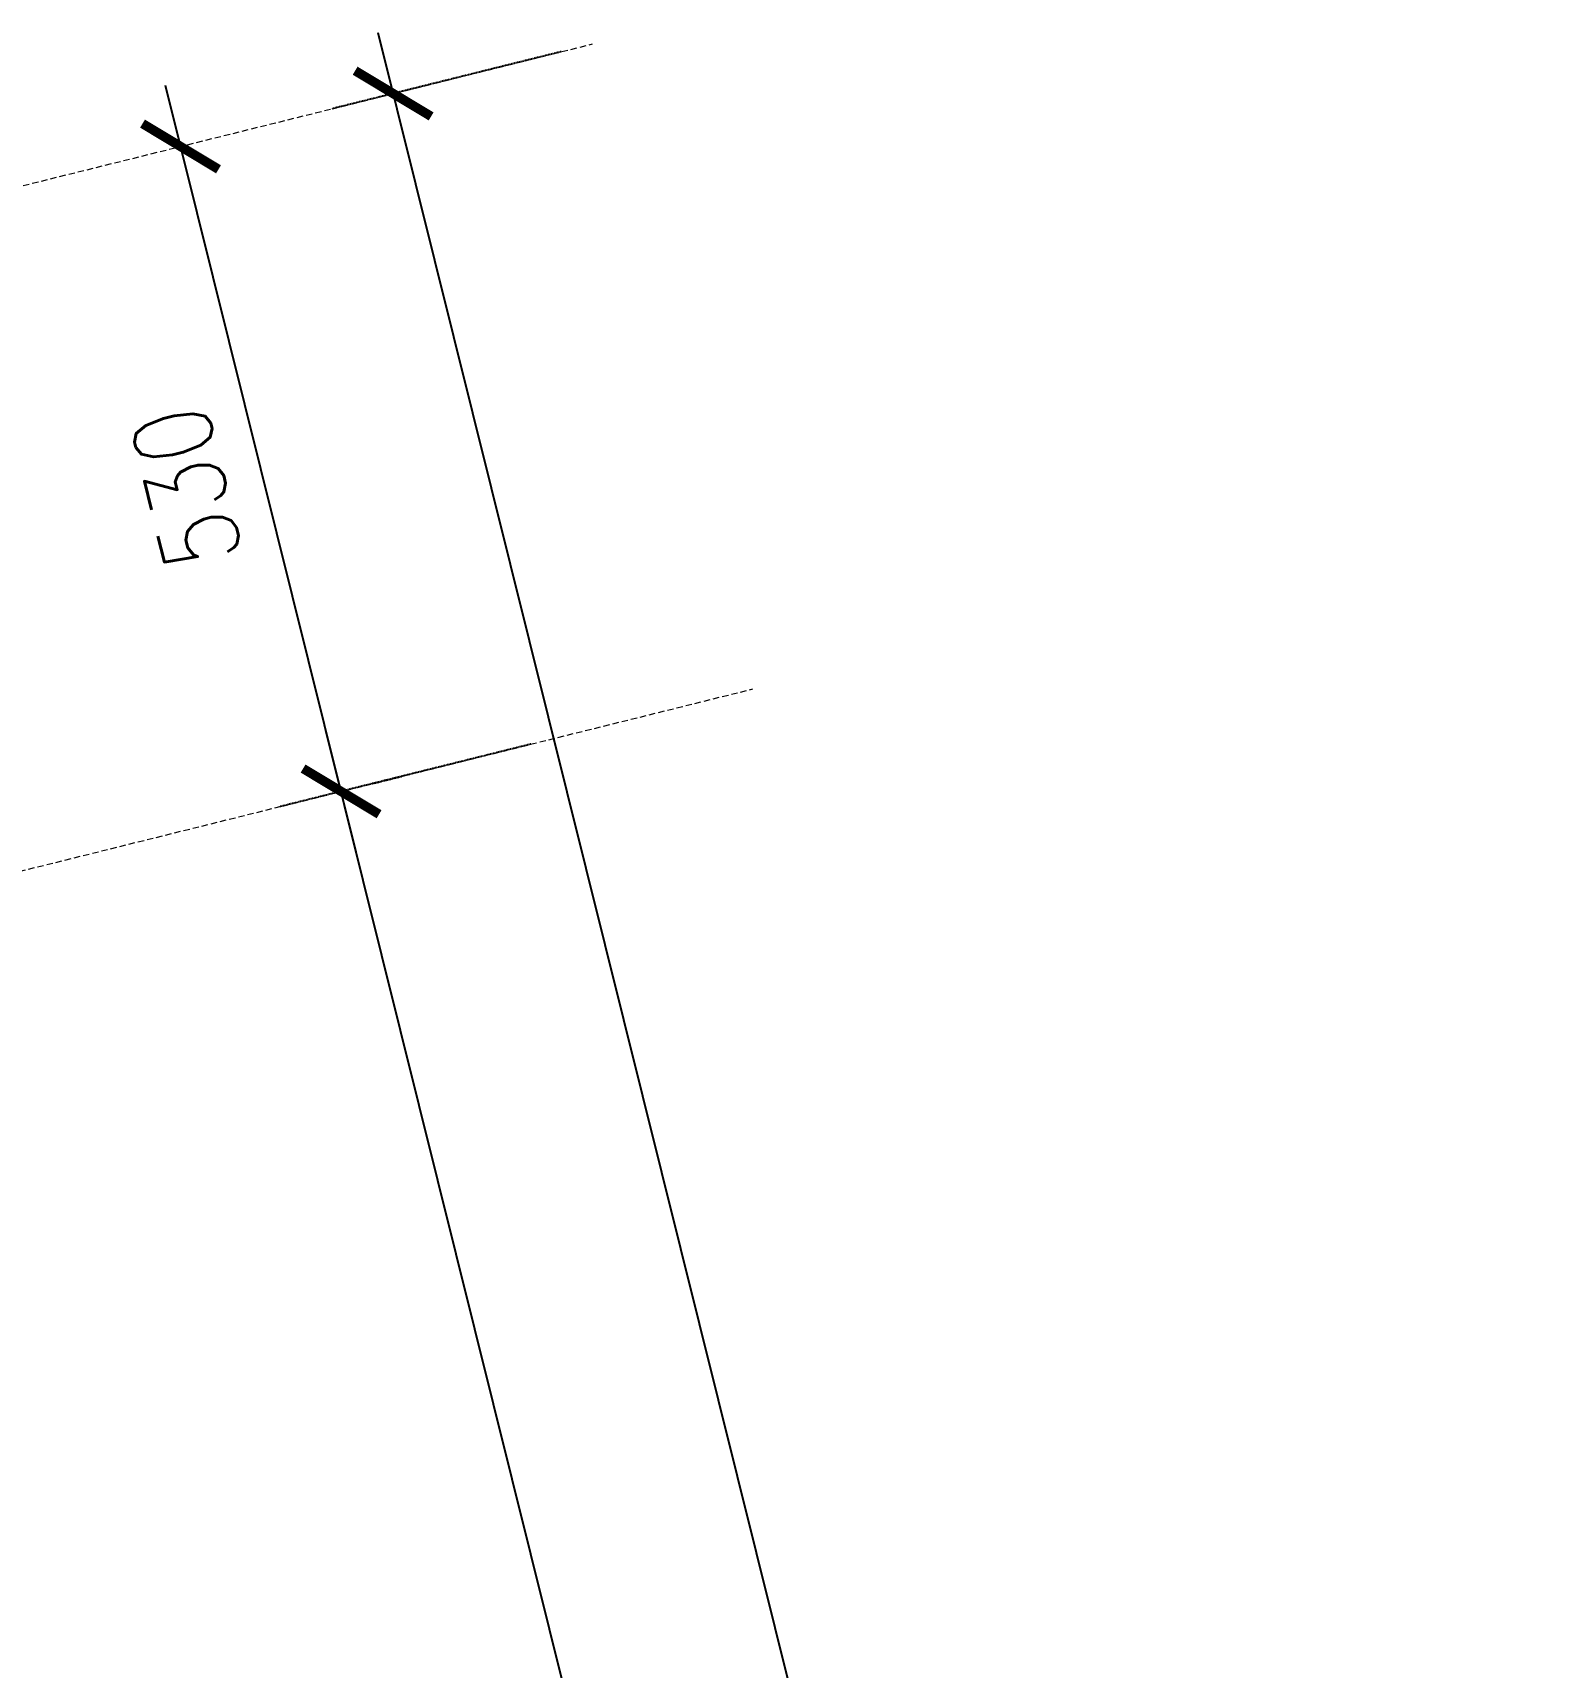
# Model space of a CAD drawing. Header units: inches. Extents: x 122939 to 389145, y 29603 to 574065.
# Drawn here: x 356209 to 357414, y 512353 to 513657 of the extents above; entities that cross this region are included whole.
import ezdxf

# ---------------------------------------------------------------- set-up
doc = ezdxf.new("R2010")
doc.units = ezdxf.units.IN
doc.header["$MEASUREMENT"] = 0
for name, pattern in [('DASHED', [0.75, 0.5, -0.25]), ('HIDDEN', [0.375, 0.25, -0.125]), ('HIDDEN2', [0.1875, 0.125, -0.0625])]:
    doc.linetypes.add(name, pattern=pattern)
doc.layers.add('A-DIM', color=9, linetype='Continuous')
doc.layers.add('A-Hidden', color=8, linetype='HIDDEN')
doc.styles.add('ZZ-Dim All', font='romans.shx', dxfattribs={"width": 0.8})
doc.dimstyles.new('DIM-100', dxfattribs={"dimscale": 50, "dimtxt": 1.25, "dimasz": 1, "dimexe": 1, "dimexo": 1, "dimgap": 0.6, "dimtad": 1, "dimdec": 0, "dimrnd": 5, "dimdsep": 46, "dimtxsty": 'ZZ-Dim All', "dimblk1": 'ARCHTICK', "dimblk2": 'ARCHTICK', "dimsah": 1, "dimcen": 1, "dimdle": 1, "dimclrd": 256, "dimclre": 8, "dimclrt": 256, "dimazin": 2, "dimtfac": 1, "dimtdec": 0, "dimtix": 1, "dimtmove": 2, "dimatfit": 2, "dimfxl": 0.1, "dimtolj": 1, "dimtzin": 0, "dimlwd": -1, "dimlwe": -1, "dimarcsym": 0})

# ---------------------------------------------------------------- blocks, each defined once
blk = doc.blocks.new('_ARCHTICK')
at = {"color": 0, "linetype": 'ByBlock', "const_width": 0.15}
blk.add_lwpolyline([(-0.5, -0.5), (0.5, 0.5)], dxfattribs=at)
blk = doc.blocks.new('*D63')
at = {"layer": 'A-DIM', "transparency": 16777216}
blk.add_line((357208.5, 510023.9), (356443.1, 513100.1), dxfattribs=at)
at = {"layer": 'A-DIM', "color": 8, "linetype": 'HIDDEN2', "transparency": 16777216}
blk.add_line((356606.6, 513089.3), (356406.7, 513039.5), dxfattribs=at)
at = {"layer": 'Defpoints', "color": 0, "transparency": 16777216}
for p in [(356655.1, 513101.4, 0), (356455.2, 513051.6), (357196.4, 510072.4)]:
    blk.add_point(p, dxfattribs=at)
at = {"layer": 'A-DIM', "transparency": 16777216, "xscale": 49.99999999999999, "yscale": 49.99999999999999, "zscale": 49.99999999999999}
for p, rotation in [((356455.2, 513051.6), 103.9714232829857), ((357196.4, 510072.4), 283.9714232829857)]:
    blk.add_blockref('_ARCHTICK', p, dxfattribs=dict(at, rotation=rotation))
at = {"layer": 'A-DIM', "color": 3, "transparency": 16777216, "insert": (356766.3, 511547.2), "char_height": 62.5, "attachment_point": 5, "rotation": 103.9714, "style": 'ZZ-Dim All'}
blk.add_mtext('\\A1;3070', dxfattribs=at)
blk = doc.blocks.new('*D64')
at = {"layer": 'A-DIM', "transparency": 16777216}
blk.add_line((356467.2, 513003.1), (356315.1, 513614.5), dxfattribs=at)
at = {"layer": 'A-DIM', "color": 8, "linetype": 'HIDDEN2', "transparency": 16777216}
blk.add_line((356479.6, 513057.7), (356503.7, 513063.7), dxfattribs=at)
at = {"layer": 'Defpoints', "color": 0, "transparency": 16777216}
for p in [(356327.2, 513565.9, 0), (356327.2, 513565.9), (356431.1, 513045.6, 0)]:
    blk.add_point(p, dxfattribs=at)
at = {"layer": 'A-DIM', "transparency": 16777216, "xscale": 49.99999999999999, "yscale": 49.99999999999999, "zscale": 49.99999999999999}
for p, rotation in [((356327.2, 513565.9), 103.9714232829857), ((356455.2, 513051.6), 283.9714232829857)]:
    blk.add_blockref('_ARCHTICK', p, dxfattribs=dict(at, rotation=rotation))
at = {"layer": 'A-DIM', "color": 3, "transparency": 16777216, "insert": (356331.8, 513294), "char_height": 62.5, "attachment_point": 5, "rotation": 103.9714, "style": 'ZZ-Dim All'}
blk.add_mtext('\\A1;530', dxfattribs=at)
blk = doc.blocks.new('*D117')
at = {"layer": 'A-DIM', "transparency": 16777216}
blk.add_line((357378, 510066.1), (356484.7, 513656.6), dxfattribs=at)
at = {"layer": 'A-DIM', "color": 8, "linetype": 'HIDDEN2', "transparency": 16777216}
for p, q in [((356631.2, 513641.6), (356448.2, 513596)), ((357397.5, 510122.5), (357414.4, 510126.7))]:
    blk.add_line(p, q, dxfattribs=at)
at = {"layer": 'Defpoints', "color": 0, "transparency": 16777216}
for p in [(356679.8, 513653.6, 0), (356496.7, 513608.1), (357349, 510110.4, 0)]:
    blk.add_point(p, dxfattribs=at)
at = {"layer": 'A-DIM', "transparency": 16777216, "xscale": 49.99999999999999, "yscale": 49.99999999999999, "zscale": 49.99999999999999}
for p, rotation in [((356496.7, 513608.1), 103.9714232829857), ((357365.9, 510114.6), 283.9714232829857)]:
    blk.add_blockref('_ARCHTICK', p, dxfattribs=dict(at, rotation=rotation))
at = {"layer": 'A-DIM', "color": 3, "transparency": 16777216, "insert": (356871.9, 511846.6), "char_height": 62.5, "attachment_point": 5, "rotation": 103.9714, "style": 'ZZ-Dim All'}
blk.add_mtext('\\A1;3600', dxfattribs=at)

msp = doc.modelspace()

# ---------------------------------------------------------------- linework, layer by layer
at = {"layer": 'A-Hidden', "linetype": 'DASHED', "lineweight": 0, "ltscale": 10}
for p, q in [((348741.644, 511678.654, 0), (356655.626, 513647.64, 0)), ((348869.606, 511164.334, 0), (356783.588, 513133.319, -0.001))]:
    msp.add_line(p, q, dxfattribs=at)

# ---------------------------------------------------------------- dimensions: what is measured, and where the dimension line sits
at = {"layer": 'A-DIM'}
for base, p1, p2, picture, middle in [((356496.744, 513608.11, 0), (357349.005, 510110.403, 0.001), (356679.756, 513653.643, 0), '*D117', (356871.894, 511846.573, 0)), ((356327.214, 513565.931, 0), (356431.099, 513045.62, 0), (356327.214, 513565.931, 0), '*D64', (356331.757, 513293.983, 0)), ((356455.177, 513051.611, 0), (357196.391, 510072.433, 0), (356655.104, 513101.353, 0.001), '*D63', (356766.346, 511547.234, 0))]:
    dim = msp.add_linear_dim(base=base, p1=p1, p2=p2, angle=103.971423, dimstyle='DIM-100', override={"dimclrt": 3}, dxfattribs=at)
    dim.commit()
    dim.dimension.update_dxf_attribs({"geometry": picture, "text_midpoint": middle})

doc.saveas('drawing.dxf')
